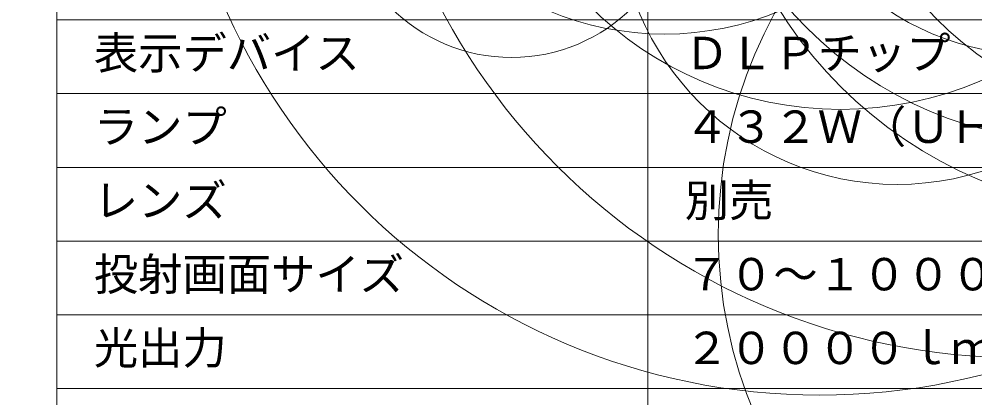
# Model space of a CAD drawing. Units: millimetres, scale not verified. Extents: x -8291 to 8336, y -216 to 16646.
# Drawn here: x -65.1 to -0.4, y -22.1 to 3.5 of the extents above; entities that cross this region are included whole.
import ezdxf
from ezdxf.enums import TextEntityAlignment as Align

# ---------------------------------------------------------------- set-up
doc = ezdxf.new("R2010")
doc.units = ezdxf.units.MM
doc.header["$LTSCALE"] = 0.125
doc.layers.add('0-1_MOJI1', color=7, linetype='Continuous')
doc.layers.add('0-2_WAKU', color=1, linetype='Continuous', lineweight=18)
doc.layers.add('0-5_GAIKEI', color=1, linetype='Continuous', lineweight=18)
doc.styles.add('ＭＳ ゴシック', font='')
doc.styles.get('ＭＳ ゴシック').set_extended_font_data('MS Gothic')

msp = doc.modelspace()

# ---------------------------------------------------------------- linework, layer by layer
at = {"layer": '0-2_WAKU', "color": 4}
for p, q in [((-62.4985, -56.5124), (-62.4985, 8.4876)), ((-22.4985, -56.5124), (-22.4985, 8.4876))]:
    msp.add_line(p, q, dxfattribs=at)
at = {"layer": '0-2_WAKU'}
for p, q in [((-62.4985, 3.4876), (62.5015, 3.4876)), ((62.5015, -1.5124), (-62.4985, -1.5124)), ((62.5015, -6.5124), (-62.4985, -6.5124)), ((62.5015, -11.5124), (-62.4985, -11.5124)), ((-62.4985, -16.5124), (62.5015, -16.5124)), ((-62.4985, -21.5124), (62.5015, -21.5124))]:
    msp.add_line(p, q, dxfattribs=at)
at = {"layer": '0-5_GAIKEI'}
for centre, radius in [((-189.5108, 7.2816), 223.0212), ((-68.4377, 23.798), 83.1425), ((2.7192, 24.8885), 44.3139), ((-10.8566, 22.0194), 43.975), ((11.2897, 19.68), 29.3099), ((6.8656, 21.4645), 26.2441), ((15.046, 21.6473), 25.5182), ((-9.4453, 21.5272), 24.1064), ((-21.3718, 22.6464), 20.1188), ((3.8715, 19.3939), 18.2798), ((-5.6211, 11.2363), 18.8997), ((-31.7214, 12.5082), 11.5681), ((13.6603, -11.0524), 31.3866)]:
    msp.add_circle(centre, radius, dxfattribs=at)

# ---------------------------------------------------------------- texts
at = {"layer": '0-1_MOJI1', "style": 'ＭＳ ゴシック'}
for s, p in [('表示デバイス', (-59.9985, -0.5124)), ('ＤＬＰチップ\u3000３枚\u3000ＤＬＰ方式', (-19.9985, -0.5124)), ('ランプ', (-59.9985, -5.5124)), ('４３２Ｗ（ＵＨＭランプ\u3000４灯式）', (-19.9985, -5.5124)), ('レンズ', (-59.9985, -10.5124)), ('別売', (-19.9985, -10.5124)), ('７０～１０００型（アスペクト比４：３時）', (-19.9985, -15.5124)), ('投射画面サイズ', (-59.9985, -15.5124)), ('光出力', (-59.9985, -20.5124)), ('２００００ｌｍ（ランプ４灯）', (-19.9985, -20.5124))]:
    msp.add_text(s, height=2.199, dxfattribs=at).set_placement(p, align=Align.BOTTOM_LEFT)

doc.saveas('drawing.dxf')
